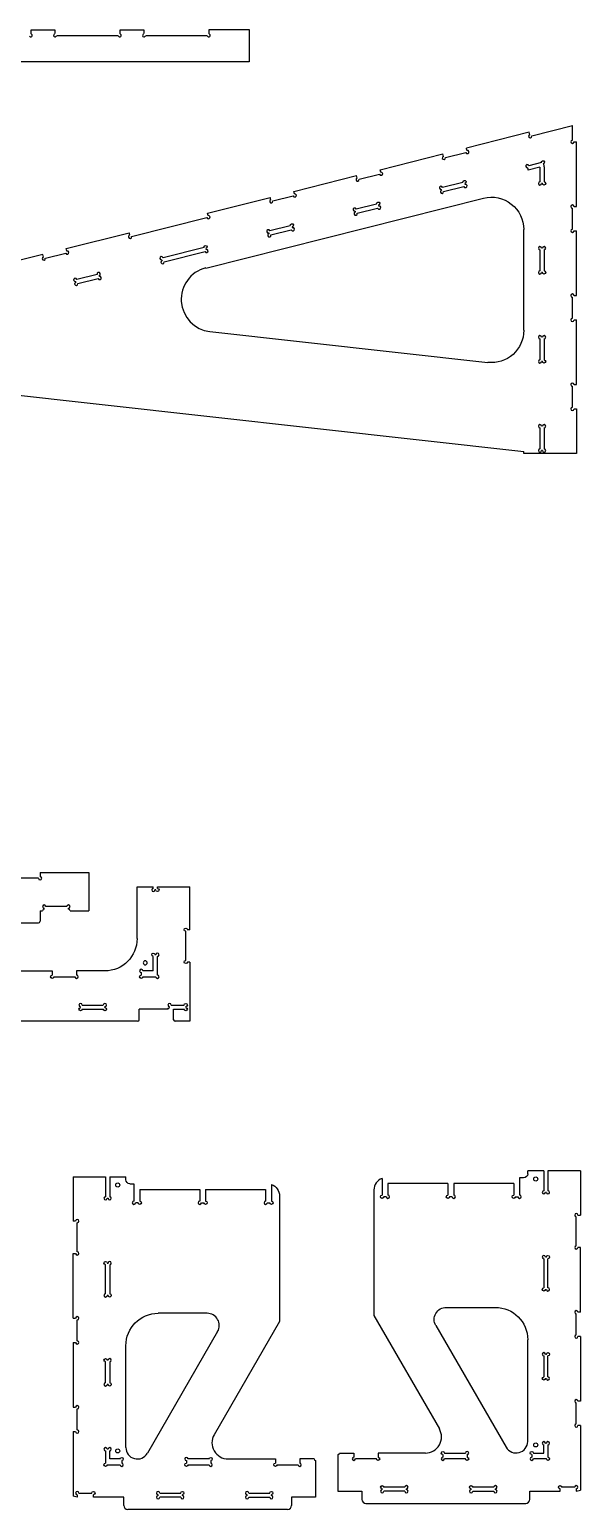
# Model space of a CAD drawing. Extents: x 304 to 4950, y 262 to 4906.
# Drawn here: x 3220 to 4950, y 262 to 4906 of the extents above; entities that cross this region are included whole.
import ezdxf

# ---------------------------------------------------------------- set-up
doc = ezdxf.new("R2010")
doc.units = 0
doc.header["$LTSCALE"] = 12.7
doc.layers.add('VISIBLE', color=7, linetype='CONTINUOUS')

msp = doc.modelspace()

# ---------------------------------------------------------------- linework, layer by layer
at = {"layer": 'VISIBLE'}
for p, q in [((3224.9, 4895.4), (3224.9, 4905.5)), ((3224.9, 4905.5), (3299.5, 4905.5)), ((3299.5, 4905.5), (3299.5, 4895.4)), ((3307.6, 4887.3), (3496.2, 4887.3)), ((3504.3, 4895.4), (3504.3, 4905.5)), ((3504.3, 4905.5), (3578.9, 4905.5)), ((3578.9, 4905.5), (3578.9, 4895.4)), ((3587, 4887.3), (3775.6, 4887.3)), ((3783.7, 4895.4), (3783.7, 4906.3)), ((3783.7, 4906.3), (3909.9, 4906.3)), ((3909.9, 4906.3), (3909.9, 4804.7)), ((3909.9, 4804.7), (2815.6, 4804.7)), ((4797.1, 4572.8), (4924.7, 4604.9)), ((4924.7, 4559.2), (4924.7, 4604.9)), ((4789, 4584.1), (4591.9, 4534.6)), ((4790.9, 4576.5), (4789, 4584.1)), ((4929.8, 4554.1), (4937.7, 4554.1)), ((4937.7, 4350.9), (4937.7, 4554.1)), ((4320.9, 4466.5), (4518, 4516)), ((4519.9, 4508.4), (4518, 4516)), ((4526.1, 4504.7), (4590.1, 4520.8)), ((4593.8, 4527), (4591.9, 4534.6)), ((4322.9, 4458.9), (4320.9, 4466.5)), ((4784.2, 4472.7), (4786.1, 4465)), ((4822.9, 4474.3), (4786.1, 4465)), ((4827.3, 4488.7), (4787.9, 4478.8)), ((4822.9, 4474.3), (4822.9, 4428.6)), ((4833.5, 4485.1), (4835.4, 4477.4)), ((4835.4, 4477.4), (4835.8, 4474.3)), ((4835.8, 4474.3), (4835.8, 4428.6)), ((4050, 4398.4), (4247, 4447.9)), ((4248.9, 4440.3), (4247, 4447.9)), ((4255.1, 4436.6), (4319.2, 4452.7)), ((4581, 4426.8), (4516.9, 4410.7)), ((4520.1, 4398.2), (4584.1, 4414.3)), ((4587.1, 4423.1), (4587.8, 4420.4)), ((4830.8, 4423.5), (4828, 4423.5)), ((3773.3, 4158.1), (4645.7, 4377.4)), ((3779, 4330.3), (3976.1, 4379.8)), ((3978, 4372.2), (3976.1, 4379.8)), ((3984.1, 4368.5), (4048.2, 4384.6)), ((4051.9, 4390.8), (4050, 4398.4)), ((4513.2, 4404.6), (4513.9, 4401.9)), ((3780.9, 4322.7), (3779, 4330.3)), ((4242.3, 4336.5), (4242.9, 4333.8)), ((4310, 4358.7), (4245.9, 4342.6)), ((4249.1, 4330.1), (4313.1, 4346.2)), ((4316.2, 4355), (4316.8, 4352.3)), ((4924.7, 4279.8), (4924.7, 4345.8)), ((4929.8, 4350.9), (4937.7, 4350.9)), ((3540.7, 4257.1), (3777.2, 4316.5)), ((4039, 4290.6), (3975, 4274.5)), ((3978.1, 4262), (4042.2, 4278.1)), ((4045.2, 4286.9), (4045.9, 4284.2)), ((4772.1, 3962.7), (4772.1, 4278.8)), ((4929.8, 4274.7), (4937.7, 4274.7)), ((4937.7, 4071.5), (4937.7, 4274.7)), ((3335.6, 4218.9), (3532.6, 4268.4)), ((3534.6, 4260.7), (3532.6, 4268.4)), ((3971.3, 4268.4), (3972, 4265.7)), ((3261.7, 4200.3), (3064.6, 4150.7)), ((3263.6, 4192.6), (3261.7, 4200.3)), ((3269.8, 4189), (3333.8, 4205.1)), ((3337.5, 4211.2), (3335.6, 4218.9)), ((3635.7, 4184), (3636.4, 4181.3)), ((3768, 4222.5), (3639.4, 4190.2)), ((3642.6, 4177.6), (3771.2, 4210)), ((3774.2, 4218.8), (3774.9, 4216.1)), ((4822.9, 4215.2), (4822.9, 4149.2)), ((4830.8, 4220.3), (4828, 4220.3)), ((4835.8, 4215.2), (4835.8, 4149.2)), ((3432.5, 4138.2), (3368.5, 4122.1)), ((3438.7, 4134.5), (3439.3, 4131.8)), ((4830.8, 4144.1), (4828, 4144.1)), ((3364.8, 4115.9), (3365.4, 4113.2)), ((3371.6, 4109.5), (3435.7, 4125.6)), ((4924.7, 4000.4), (4924.7, 4066.4)), ((4929.8, 4071.5), (4937.7, 4071.5)), ((4929.8, 3995.3), (4937.7, 3995.3)), ((4937.7, 3792.1), (4937.7, 3995.3)), ((3786.8, 3958.6), (4659.3, 3861.7)), ((4822.9, 3935.8), (4822.9, 3869.8)), ((4830.8, 3940.9), (4828, 3940.9)), ((4835.8, 3935.8), (4835.8, 3869.8)), ((4830.8, 3864.7), (4828, 3864.7)), ((2947.8, 3784.9), (4772.1, 3582.4)), ((4924.7, 3721), (4924.7, 3787)), ((4929.8, 3792.1), (4937.7, 3792.1)), ((4929.8, 3715.9), (4937.7, 3715.9)), ((4937.7, 3715.9), (4937.7, 3576.2)), ((4822.9, 3656.4), (4822.9, 3590.4)), ((4830.8, 3661.5), (4828, 3661.5)), ((4835.8, 3656.4), (4835.8, 3590.4)), ((4772.1, 3576.2), (4772.1, 3582.4)), ((4937.7, 3576.2), (4772.1, 3576.2)), ((4830.8, 3585.3), (4828, 3585.3)), ((3248.4, 2243.1), (3182.4, 2243.1)), ((3253.5, 2261.3), (3253.5, 2248.2)), ((3253.5, 2261.3), (3406.5, 2261.3)), ((3406.5, 2261.3), (3406.5, 2141.2)), ((3558, 2053.8), (3558, 2216.6)), ((3558, 2216.6), (3608.8, 2216.6)), ((3608.8, 2211.3), (3608.8, 2216.6)), ((3616.7, 2206.2), (3613.9, 2206.2)), ((3621.8, 2211.3), (3621.8, 2216.6)), ((3621.8, 2216.6), (3723.6, 2216.6)), ((3723.6, 2081.7), (3723.6, 2216.6)), ((3253.5, 2141.2), (3261.1, 2141.2)), ((3253.5, 2141.2), (3253.5, 2108.2)), ((3266.2, 2146.3), (3266.2, 2149.1)), ((3337.3, 2154.2), (3271.3, 2154.2)), ((3342.4, 2146.3), (3342.4, 2149.1)), ((3347.5, 2141.2), (3406.5, 2141.2)), ((2623.6, 2103.1), (3248.4, 2103.1)), ((3710.7, 1985.2), (3710.7, 2076.6)), ((3723.6, 2081.7), (3715.7, 2081.7)), ((3608.8, 1952.2), (3608.8, 1998)), ((3616.7, 2003), (3613.9, 2003)), ((3621.8, 1939.1), (3621.8, 1998)), ((3088.4, 1952.2), (3291.6, 1952.2)), ((3291.6, 1952.2), (3291.6, 1939.1)), ((3367.8, 1952.2), (3367.8, 1939.1)), ((3456.4, 1952.2), (3367.8, 1952.2)), ((3608.8, 1952.2), (3576, 1952.2)), ((3723.6, 1980.1), (3715.7, 1980.1)), ((3723.6, 1980.1), (3723.6, 1794.1)), ((3296.6, 1934), (3362.7, 1934)), ((3571, 1947.2), (3571, 1939.1)), ((3576, 1934), (3616.7, 1934)), ((3380.5, 1837.3), (3380.5, 1840.1)), ((3385.5, 1845.1), (3451.6, 1845.1)), ((3385.5, 1832.2), (3451.6, 1832.2)), ((3456.7, 1837.3), (3456.7, 1840.1)), ((3654.8, 1832.2), (3564.6, 1832.2)), ((3564.6, 1799.2), (3564.6, 1832.2)), ((3659.9, 1837.3), (3659.9, 1840.1)), ((3664.9, 1845.1), (3705.6, 1845.1)), ((3672.6, 1799.2), (3672.6, 1832.2)), ((3672.6, 1832.2), (3705.6, 1832.2)), ((3710.7, 1840.1), (3710.7, 1837.3)), ((3559.5, 1794.1), (3042.6, 1794.1)), ((3723.6, 1794.1), (3677.6, 1794.1)), ((3357, 1305.8), (3357, 1167.2)), ((3357, 1305.8), (3458.8, 1305.8)), ((3458.8, 1305.8), (3458.8, 1243.8)), ((3471.8, 1305.8), (3471.8, 1243.8)), ((3471.8, 1305.8), (3522.6, 1305.8)), ((3522.6, 1296.9), (3522.6, 1305.8)), ((4327.1, 1300.7), (4327.1, 1248.5)), ((4758.9, 1302.9), (4758.9, 1248.5)), ((4771.6, 1302.9), (4758.9, 1302.9)), ((4835.1, 1324.6), (4784.3, 1324.6)), ((4784.3, 1315.6), (4784.3, 1324.6)), ((4835.1, 1324.6), (4835.1, 1262.5)), ((4848.1, 1324.6), (4848.1, 1262.5)), ((4949.9, 1324.6), (4848.1, 1324.6)), ((4949.9, 1324.6), (4949.9, 1185.9)), ((3535.3, 1284.2), (3548, 1284.2)), ((3548, 1284.2), (3548, 1229.8)), ((3566.2, 1266), (3566.2, 1229.8)), ((3566.2, 1266), (3754.8, 1266)), ((3754.8, 1266), (3754.8, 1229.8)), ((3773, 1266), (3773, 1229.8)), ((3773, 1266), (3961.6, 1266)), ((3961.6, 1266), (3961.6, 1229.8)), ((3979.8, 1282), (3979.8, 1229.8)), ((4301.7, 1264.8), (4301.7, 871.1)), ((4345.3, 1284.7), (4345.3, 1248.5)), ((4533.9, 1284.7), (4345.3, 1284.7)), ((4533.9, 1284.7), (4533.9, 1248.5)), ((4552.1, 1284.7), (4552.1, 1248.5)), ((4740.7, 1284.7), (4552.1, 1284.7)), ((4740.7, 1284.7), (4740.7, 1248.5)), ((4843, 1257.4), (4840.2, 1257.4)), ((3463.9, 1238.7), (3466.7, 1238.7)), ((3561.1, 1224.7), (3553.1, 1224.7)), ((3759.9, 1224.7), (3767.9, 1224.7)), ((3966.7, 1224.7), (3974.7, 1224.7)), ((4005.2, 1246.1), (4005.2, 852.4)), ((4340.3, 1243.4), (4332.2, 1243.4)), ((4547.1, 1243.4), (4539, 1243.4)), ((4745.8, 1243.4), (4753.8, 1243.4)), ((3364.9, 1167.2), (3357, 1167.2)), ((3369.9, 1070.6), (3369.9, 1162.1)), ((4937, 1089.4), (4937, 1180.8)), ((4942.1, 1185.9), (4949.9, 1185.9)), ((4949.9, 1084.3), (4942.1, 1084.3)), ((4949.9, 881.1), (4949.9, 1084.3)), ((3357, 862.4), (3357, 1065.6)), ((3357, 1065.6), (3364.9, 1065.6)), ((3458.8, 939), (3458.8, 1030.4)), ((3463.9, 1035.5), (3466.7, 1035.5)), ((3471.8, 1030.4), (3471.8, 939)), ((4835.1, 1049.2), (4835.1, 957.7)), ((4843, 1054.2), (4840.2, 1054.2)), ((4848.1, 957.7), (4848.1, 1049.2)), ((3466.7, 933.9), (3463.9, 933.9)), ((4840.2, 952.6), (4843, 952.6)), ((4529, 896.5), (4682.7, 896.5)), ((3357, 862.4), (3364.9, 862.4)), ((3369.9, 791.2), (3369.9, 857.3)), ((3777.9, 877.8), (3624.2, 877.8)), ((4005.2, 852.4), (3799.9, 496.8)), ((4301.7, 871.1), (4507, 515.5)), ((4496, 839.4), (4716.5, 457.5)), ((4937, 810), (4937, 876)), ((4949.9, 881.1), (4942.1, 881.1)), ((3810.9, 820.6), (3590.4, 438.7)), ((4784.3, 475.7), (4784.3, 794.9)), ((4949.9, 804.9), (4942.1, 804.9)), ((4949.9, 804.9), (4949.9, 601.7)), ((3357, 786.2), (3357, 583)), ((3357, 786.2), (3364.9, 786.2)), ((3522.6, 456.9), (3522.6, 776.2)), ((4835.1, 744.4), (4835.1, 678.3)), ((4840.2, 749.4), (4843, 749.4)), ((4848.1, 678.3), (4848.1, 744.4)), ((3458.8, 659.6), (3458.8, 725.6)), ((3466.7, 730.7), (3463.9, 730.7)), ((3471.8, 725.6), (3471.8, 659.6)), ((3466.7, 654.5), (3463.9, 654.5)), ((4840.2, 673.2), (4843, 673.2)), ((3357, 583), (3364.9, 583)), ((3369.9, 511.8), (3369.9, 577.9)), ((4937, 530.6), (4937, 596.6)), ((4949.9, 601.7), (4942.1, 601.7)), ((4949.9, 525.5), (4942.1, 525.5)), ((4949.9, 525.5), (4949.9, 322.3)), ((3357, 506.8), (3357, 303.6)), ((3357, 506.8), (3364.9, 506.8)), ((4835.1, 439.3), (4835.1, 465)), ((4840.2, 470), (4843, 470)), ((4848.1, 465), (4848.1, 426.2)), ((3458.8, 446.2), (3458.8, 407.4)), ((3466.7, 451.3), (3463.9, 451.3)), ((3471.8, 420.6), (3471.8, 446.2)), ((3504.6, 420.6), (3471.8, 420.6)), ((3784, 420.6), (3717.9, 420.6)), ((3843.9, 420.6), (3992.2, 420.6)), ((3992.2, 420.6), (3992.2, 407.4)), ((4068.4, 420.6), (4068.4, 407.4)), ((4113.6, 420.6), (4068.4, 420.6)), ((4188.3, 434.2), (4188.3, 319.3)), ((4193.4, 439.3), (4238.5, 439.3)), ((4238.5, 439.3), (4238.5, 426.2)), ((4309.6, 421.1), (4243.6, 421.1)), ((4314.7, 439.3), (4314.7, 426.2)), ((4463, 439.3), (4314.7, 439.3)), ((4517.9, 434.2), (4517.9, 426.2)), ((4523, 439.3), (4589, 439.3)), ((4589, 421.1), (4523, 421.1)), ((4594.1, 434.2), (4594.1, 426.2)), ((4797.3, 434.2), (4797.3, 426.2)), ((4802.4, 439.3), (4835.1, 439.3)), ((4843, 421.1), (4802.4, 421.1)), ((3463.9, 402.4), (3504.6, 402.4)), ((3509.6, 415.5), (3509.6, 407.4)), ((3712.8, 415.5), (3712.8, 407.4)), ((3717.9, 402.4), (3784, 402.4)), ((3789, 415.5), (3789, 407.4)), ((3997.3, 402.4), (4063.4, 402.4)), ((4118.6, 415.5), (4118.6, 300.5)), ((4327.4, 324.3), (4327.4, 327.1)), ((4398.5, 332.2), (4332.5, 332.2)), ((4403.6, 324.3), (4403.6, 327.1)), ((4606.8, 324.3), (4606.8, 327.1)), ((4677.9, 332.2), (4611.9, 332.2)), ((4683, 324.3), (4683, 327.1)), ((4886.2, 319.3), (4886.2, 327.1)), ((4931.9, 332.2), (4891.3, 332.2)), ((4937, 327.1), (4937, 319.3)), ((3369.9, 300.5), (3357, 303.6)), ((3369.9, 308.4), (3369.9, 300.5)), ((3375, 313.5), (3415.7, 313.5)), ((3420.7, 300.5), (3420.7, 308.4)), ((3516, 300.5), (3420.7, 300.5)), ((3516, 275.1), (3516, 300.5)), ((3623.9, 305.6), (3623.9, 308.4)), ((3629, 313.5), (3695.1, 313.5)), ((3695.1, 300.5), (3629, 300.5)), ((3700.1, 305.6), (3700.1, 308.4)), ((3903.3, 305.6), (3903.3, 308.4)), ((3908.4, 313.5), (3974.5, 313.5)), ((3908.4, 300.5), (3974.5, 300.5)), ((3979.5, 305.6), (3979.5, 308.4)), ((4118.6, 300.5), (4043, 300.5)), ((4043, 300.5), (4043, 275.1)), ((4188.3, 319.3), (4263.9, 319.3)), ((4263.9, 319.3), (4263.9, 293.9)), ((4276.6, 281.2), (4778.2, 281.2)), ((4398.5, 319.3), (4332.5, 319.3)), ((4611.9, 319.3), (4677.9, 319.3)), ((4790.9, 319.3), (4886.2, 319.3)), ((4790.9, 293.9), (4790.9, 319.3)), ((4937, 319.3), (4949.9, 322.3)), ((4030.3, 262.4), (3528.7, 262.4))]:
    msp.add_line(p, q, dxfattribs=at)
at = {"layer": 'VISIBLE', "extrusion": (1.22465e-16, 6.12323e-17, -1)}
msp.add_circle((-3583.4, 1977.6), 6.35, dxfattribs=at)
at = {"layer": 'VISIBLE'}
for centre in [(4809.7, 1299.2), (3497.2, 1280.4), (4809.7, 464.7), (3497.2, 446)]:
    msp.add_circle(centre, 6.35, dxfattribs=at)
for centre, radius, start, end in [((3224.1, 4888.1), 4.6, 214.8499, 55.1501), ((3300.3, 4888.1), 4.6, 124.8499, 325.1501), ((3503.5, 4888.1), 4.6, 214.8499, 55.1501), ((3579.7, 4888.1), 4.6, 124.8499, 325.1501), ((3782.9, 4888.1), 4.6, 214.8499, 55.1501), ((4792.1, 4571.6), 5.08, 104.1081, 14.1081), ((4924.7, 4554.1), 5.08, 90, 0), ((4521.2, 4503.5), 5.08, 104.1081, 14.1081), ((4595.1, 4522), 5.08, 194.1081, 104.1081), ((4324.1, 4453.9), 5.08, 194.1081, 104.1081), ((4783, 4477.6), 5.08, 14.1081, 284.1081), ((4250.2, 4435.4), 5.08, 104.1081, 14.1081), ((4512, 4409.5), 5.08, 14.1081, 284.1081), ((4589, 4415.5), 5.08, 194.1081, 104.1081), ((4822.9, 4423.5), 5.08, 90, 0), ((3979.2, 4367.3), 5.08, 104.1081, 14.1081), ((4053.1, 4385.8), 5.08, 194.1081, 104.1081), ((4515.1, 4396.9), 5.08, 104.1081, 14.1081), ((3782.1, 4317.7), 5.08, 194.1081, 104.1081), ((4241, 4341.4), 5.08, 14.1081, 284.1081), ((4244.2, 4328.8), 5.08, 104.1081, 14.1081), ((4318.1, 4347.4), 5.08, 194.1081, 104.1081), ((4924.7, 4350.9), 5.08, 0, 270), ((3970, 4273.3), 5.08, 14.1081, 284.1081), ((4047.1, 4279.3), 5.08, 194.1081, 104.1081), ((4924.7, 4274.7), 5.08, 90, 0), ((3535.8, 4255.8), 5.08, 104.1081, 14.1081), ((3973.2, 4260.7), 5.08, 104.1081, 14.1081), ((3264.8, 4187.7), 5.08, 104.1081, 14.1081), ((3338.7, 4206.3), 5.08, 194.1081, 104.1081), ((3634.5, 4189), 5.08, 14.1081, 284.1081), ((3637.7, 4176.4), 5.08, 104.1081, 14.1081), ((3776.1, 4211.2), 5.08, 194.1081, 104.1081), ((4822.9, 4220.3), 5.08, 0, 270), ((4835.8, 4220.3), 5.08, 270, 180), ((3437.4, 4139.4), 5.08, 284.1081, 194.1081), ((3798, 4059.6), 101.6, 104.1081, 263.6658), ((4822.9, 4144.1), 5.08, 90, 0), ((3363.5, 4120.9), 5.08, 14.1081, 284.1081), ((3366.7, 4108.3), 5.08, 104.1081, 14.1081), ((3440.6, 4126.9), 5.08, 194.1081, 104.1081), ((4924.7, 4071.5), 5.08, 0, 270), ((4924.7, 3995.3), 5.08, 90, 0), ((4822.9, 3940.9), 5.08, 0, 270), ((4835.8, 3940.9), 5.08, 270, 180), ((4822.9, 3864.7), 5.08, 90, 0), ((4924.7, 3792.1), 5.08, 0, 270), ((4924.7, 3715.9), 5.08, 90, 0), ((4822.9, 3661.5), 5.08, 0, 270), ((4835.8, 3661.5), 5.08, 270, 180), ((4822.9, 3585.3), 5.08, 90, 0), ((4835.8, 3585.3), 5.08, 180, 90), ((3253.5, 2243.1), 5.08, 180, 90), ((3608.8, 2206.2), 5.08, 90, 0), ((3266.2, 2154.2), 5.08, 0, 270), ((3266.2, 2141.2), 5.08, 90, 180), ((3342.4, 2154.2), 5.08, 270, 180), ((3342.4, 2141.2), 5.08, 0, 90), ((3248.4, 2108.2), 5.08, 270, 0), ((3621.8, 2003), 5.08, 270, 180), ((3571, 1952.2), 5.08, 0, 270), ((3367.8, 1934), 5.08, 180, 90), ((3621.8, 1934), 5.08, 180, 90), ((3380.5, 1845.1), 5.08, 0, 270), ((3456.7, 1845.1), 5.08, 270, 180), ((3659.9, 1845.1), 5.08, 0, 270), ((3559.5, 1799.2), 5.08, 270, 0), ((3677.6, 1799.2), 5.08, 180, 270), ((4339.8, 1264.8), 38.1, 109.4712, 180), ((4835.1, 1257.4), 5.08, 90, 0), ((4848.1, 1257.4), 5.08, 180, 90), ((3458.8, 1238.7), 5.08, 90, 0), ((3471.8, 1238.7), 5.08, 180, 90), ((3548, 1224.7), 5.08, 90, 0), ((3754.8, 1224.7), 5.08, 90, 0), ((3961.6, 1224.7), 5.08, 90, 0), ((4345.3, 1243.4), 5.08, 180, 90), ((4552.1, 1243.4), 5.08, 180, 90), ((4758.9, 1243.4), 5.08, 180, 90), ((3369.9, 1167.2), 5.08, 270, 180), ((4937, 1185.9), 5.08, 0, 270), ((3369.9, 1065.6), 5.08, 180, 90), ((4937, 1084.3), 5.08, 90, 0), ((3471.8, 1035.5), 5.08, 270, 180), ((4835.1, 1054.2), 5.08, 0, 270), ((3458.8, 933.9), 5.08, 90, 0), ((4848.1, 952.6), 5.08, 180, 90), ((4937, 881.1), 5.08, 0, 270), ((3369.9, 862.4), 5.08, 270, 180), ((3777.9, 839.7), 38.1, 330, 90), ((3369.9, 786.2), 5.08, 180, 90), ((4937, 804.9), 5.08, 90, 0), ((4835.1, 749.4), 5.08, 0, 270), ((3471.8, 730.7), 5.08, 270, 180), ((3458.8, 654.5), 5.08, 90, 0), ((4848.1, 673.2), 5.08, 180, 90), ((4937, 601.7), 5.08, 0, 270), ((3369.9, 583), 5.08, 270, 180), ((3369.9, 506.8), 5.08, 180, 90), ((4463, 490.1), 50.8, 270, 30), ((4937, 525.5), 5.08, 90, 0), ((3843.9, 471.4), 50.8, 150, 270), ((4748, 475.7), 36.3, 210, 0), ((4835.1, 470), 5.08, 0, 270), ((4848.1, 470), 5.08, 270, 180), ((3458.8, 451.3), 5.08, 0, 270), ((3471.8, 451.3), 5.08, 270, 180), ((3558.9, 456.9), 36.3, 180, 330), ((3712.8, 420.6), 5.08, 0, 270), ((4118.6, 420.6), 5.08, 180, 270), ((4188.3, 439.3), 5.08, 270, 0), ((4238.5, 421.1), 5.08, 90, 0), ((4517.9, 421.1), 5.08, 90, 0), ((4594.1, 439.3), 5.08, 270, 180), ((4797.3, 421.1), 5.08, 90, 0), ((3509.6, 402.4), 5.08, 180, 90), ((3789, 402.4), 5.08, 180, 90), ((4068.4, 402.4), 5.08, 180, 90), ((4403.6, 332.2), 5.08, 270, 180), ((4683, 332.2), 5.08, 270, 180), ((4937, 332.2), 5.08, 270, 180), ((3369.9, 313.5), 5.08, 0, 270), ((3623.9, 313.5), 5.08, 0, 270), ((3623.9, 300.5), 5.08, 90, 0), ((3700.1, 300.5), 5.08, 180, 90), ((3903.3, 313.5), 5.08, 0, 270), ((3903.3, 300.5), 5.08, 90, 0), ((3979.5, 300.5), 5.08, 180, 90), ((4276.6, 293.9), 12.7, 180, 270), ((4327.4, 319.3), 5.08, 90, 0), ((4403.6, 319.3), 5.08, 180, 90), ((4606.8, 319.3), 5.08, 90, 0), ((4683, 319.3), 5.08, 180, 90), ((4778.2, 293.9), 12.7, 270, 0), ((3528.7, 275.1), 12.7, 180, 270), ((4030.3, 275.1), 12.7, 270, 0)]:
    msp.add_arc(centre, radius, start, end, dxfattribs=at)
at = {"layer": 'VISIBLE', "extrusion": (0, 6.12323e-17, -1)}
for centre, radius, start, end in [((-3229.2, 4895.4), 4.29, 304.8499, 0), ((-3295.2, 4895.4), 4.29, 180, 235.1501), ((-3307.6, 4883), 4.29, 34.8499, 90), ((-3496.2, 4883), 4.29, 90, 145.1501), ((-3508.6, 4895.4), 4.29, 304.8499, 0), ((-3574.6, 4895.4), 4.29, 180, 235.1501), ((-3587, 4883), 4.29, 34.8499, 90), ((-3775.6, 4883), 4.29, 90, 145.1501), ((-3788, 4895.4), 4.29, 304.8499, 0), ((-4832.2, 4490), 5.08, 345.8919, 255.8919), ((-4585.9, 4428.1), 5.08, 345.8919, 255.8919), ((-4835.8, 4423.5), 5.08, 90, 0), ((-4314.9, 4360), 5.08, 345.8919, 255.8919), ((-4670.5, 4278.8), 101.6, 75.8919, 180), ((-4043.9, 4291.9), 5.08, 345.8919, 255.8919), ((-3773, 4223.8), 5.08, 345.8919, 255.8919), ((-4835.8, 4144.1), 5.08, 90, 0), ((-4670.5, 3962.7), 101.6, 180, 276.3342), ((-4835.8, 3864.7), 5.08, 90, 0), ((-4771.6, 1315.6), 12.7, 180, 270), ((-4327.1, 1243.4), 5.08, 180, 90), ((-4533.9, 1243.4), 5.08, 180, 90), ((-4740.7, 1243.4), 5.08, 180, 90), ((-4848.1, 1054.2), 5.08, 0, 270), ((-4835.1, 952.6), 5.08, 180, 90), ((-4529, 858.4), 38.1, 330, 90), ((-4682.7, 794.9), 101.6, 90, 180), ((-4848.1, 749.4), 5.08, 0, 270), ((-4835.1, 673.2), 5.08, 180, 90), ((-4314.7, 421.1), 5.08, 90, 0), ((-4517.9, 439.3), 5.08, 270, 180), ((-4594.1, 421.1), 5.08, 90, 0), ((-4797.3, 439.3), 5.08, 270, 180), ((-4848.1, 421.1), 5.08, 90, 0), ((-4327.4, 332.2), 5.08, 270, 180), ((-4606.8, 332.2), 5.08, 270, 180), ((-4886.2, 332.2), 5.08, 270, 180)]:
    msp.add_arc(centre, radius, start, end, dxfattribs=at)
at = {"layer": 'VISIBLE', "extrusion": (1.22465e-16, 6.12323e-17, -1)}
for centre, radius, start, end in [((-3621.8, 2206.2), 5.08, 90, 0), ((-3456.4, 2053.8), 101.6, 180, 270), ((-3710.7, 2081.7), 5.08, 270, 180), ((-3608.8, 2003), 5.08, 270, 180), ((-3710.7, 1980.1), 5.08, 180, 90), ((-3291.6, 1934), 5.08, 180, 90), ((-3571, 1934), 5.08, 180, 90), ((-3380.5, 1832.2), 5.08, 180, 90), ((-3456.7, 1832.2), 5.08, 90, 0), ((-3659.9, 1832.2), 5.08, 0, 90), ((-3710.7, 1845.1), 5.08, 0, 270), ((-3710.7, 1832.2), 5.08, 90, 0), ((-3535.3, 1296.9), 12.7, 270, 0), ((-3967.1, 1246.1), 38.1, 109.4712, 180), ((-3566.2, 1224.7), 5.08, 90, 0), ((-3773, 1224.7), 5.08, 90, 0), ((-3979.8, 1224.7), 5.08, 90, 0), ((-3458.8, 1035.5), 5.08, 270, 180), ((-3471.8, 933.9), 5.08, 90, 0), ((-3624.2, 776.2), 101.6, 0, 90), ((-3458.8, 730.7), 5.08, 270, 180), ((-3471.8, 654.5), 5.08, 90, 0), ((-3509.6, 420.6), 5.08, 0, 270), ((-3789, 420.6), 5.08, 0, 270), ((-3458.8, 402.4), 5.08, 180, 90), ((-3712.8, 402.4), 5.08, 180, 90), ((-3992.2, 402.4), 5.08, 180, 90), ((-3420.7, 313.5), 5.08, 0, 270), ((-3700.1, 313.5), 5.08, 0, 270), ((-3979.5, 313.5), 5.08, 0, 270)]:
    msp.add_arc(centre, radius, start, end, dxfattribs=at)

doc.saveas('drawing.dxf')
